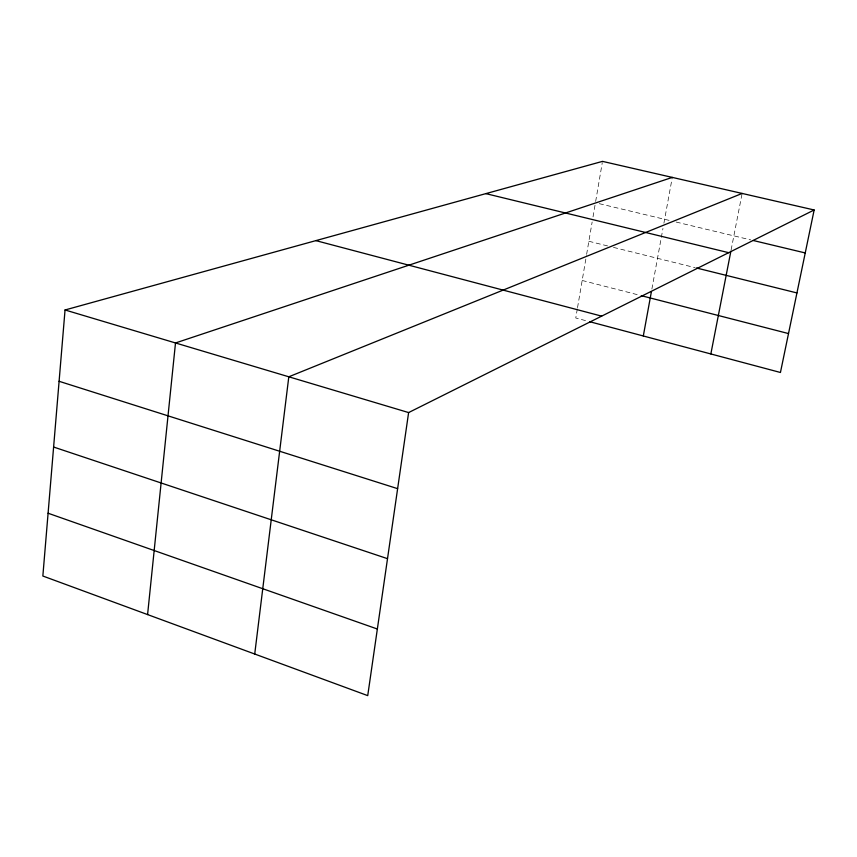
<?xml version="1.0" encoding="UTF-8"?>
<svg xmlns="http://www.w3.org/2000/svg" width="857" height="857" viewBox="0 0 857 857"><rect width="100%" height="100%" fill="white"/><g stroke="black" fill="none" stroke-linecap="round" stroke-linejoin="round"><path stroke-width="0.64" stroke-dasharray="4.29 3.21" d="M577.318 308.938L575.765 318.001L588.513 321.396M577.532 307.642L586.413 255.643M586.627 254.336L592.144 222.006M593.023 216.875L595.219 204.03M595.658 201.449L602.278 162.669M651.888 289.023L662.964 228.401M663.918 223.195L672.284 177.399M731.128 249.88L742.13 193.436M599.279 203.666L669.756 220.528M676.162 222.059L750.732 239.896M588.866 241.278L608.288 246.098M613.462 247.384L695.07 267.641M582.171 280.464L639.975 295.333"/><path stroke-width="1.29" d="M814.15 209.976L602.492 161.373L65.046 309.977L42.85 576.022L367.728 695.627L408.618 412.571L814.15 209.976L780.438 372.484L589.787 321.729M147.586 614.576L175.503 342.961L672.284 177.399M254.722 654.03L288.809 376.791L742.13 193.436M643.307 335.976L651.416 291.584M710.849 353.952L730.882 251.155M753.324 240.517L805.237 252.944M485.844 193.628L728.686 252.676M696.366 267.962L796.935 292.933M641.261 295.665L788.504 333.566M315.879 240.624L601.657 316.137M65.046 309.977L408.618 412.571M59.09 381.29L397.627 488.661M53.605 447.033L387.514 558.668M48.088 513.225L377.348 629.017"/></g></svg>
